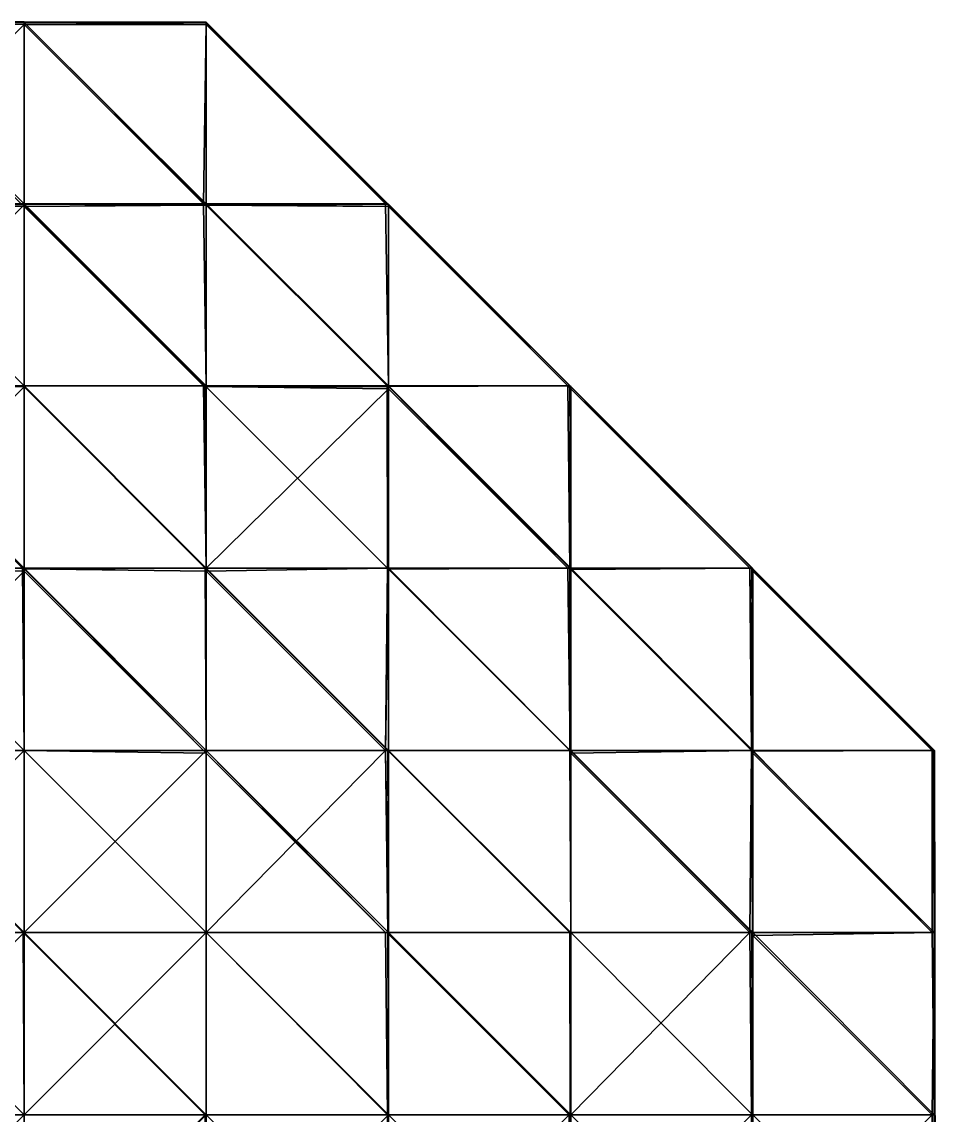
# Model space of a CAD drawing. Header units: metres. Extents: x 34 to 66, y 28 to 66.
# Drawn here: x 53.98 to 64, y 52 to 64 of the extents above; entities that cross this region are included whole.
import ezdxf

# ---------------------------------------------------------------- set-up
doc = ezdxf.new("R2010")
doc.units = ezdxf.units.M

msp = doc.modelspace()

# ---------------------------------------------------------------- linework, layer by layer
at = {"layer": 'vol.nrrd', "color": 0, "linetype": 'CONTINUOUS'}
for points in [[(52, 63.99371, 44), (54, 63.99371, 46), (52, 63.99608, 46)], [(54, 63.99371, 46), (54, 63.99608, 48), (52, 63.99608, 46)], [(52, 63.99608, 46), (54, 63.99608, 48), (52, 63.99608, 48)], [(54, 63.99608, 48), (54, 63.99608, 50), (52, 63.99608, 48)], [(52, 63.99608, 48), (54, 63.99608, 50), (52, 63.99608, 50)], [(54, 63.99608, 50), (54, 63.995514, 52), (52, 63.99608, 50)], [(52, 63.99608, 50), (54, 63.995514, 52), (52, 63.99608, 52)], [(54, 63.995514, 52), (54, 63.992126, 54), (52, 63.99608, 52)], [(52, 63.99608, 52), (54, 63.992126, 54), (52, 63.995514, 54)], [(54, 63.992126, 54), (54, 63.967743, 56), (52, 63.995514, 54)], [(52, 63.995514, 54), (54, 63.967743, 56), (52, 63.989475, 56)], [(54, 63.989475, 44), (52, 63.99371, 44), (52, 63.967743, 42)], [(54, 63.989475, 44), (54, 63.99371, 46), (52, 63.99371, 44)], [(54, 62, 42.010525), (54, 63.989475, 44), (52, 63.967743, 42)], [(54, 63.967743, 56), (52, 62, 57.989475), (52, 63.989475, 56)], [(54, 62, 42.010525), (52, 63.967743, 42), (53.967743, 62, 42)], [(54, 62, 57.967743), (52, 62, 57.989475), (54, 63.967743, 56)], [(54, 63.99371, 46), (56, 63.992126, 48), (54, 63.99608, 48)], [(56, 63.992126, 48), (56, 63.992126, 50), (54, 63.99608, 48)], [(54, 63.99608, 48), (56, 63.992126, 50), (54, 63.99608, 50)], [(56, 63.992126, 50), (56, 63.989475, 52), (54, 63.99608, 50)], [(54, 63.99608, 50), (56, 63.989475, 52), (54, 63.995514, 52)], [(56, 63.989475, 52), (56, 63.967743, 54), (54, 63.995514, 52)], [(54, 63.995514, 52), (56, 63.967743, 54), (54, 63.992126, 54)], [(56, 63.984127, 46), (54, 63.99371, 46), (54, 63.989475, 44)], [(56, 63.984127, 46), (56, 63.992126, 48), (54, 63.99371, 46)], [(54, 63.967743, 56), (54, 63.992126, 54), (56, 63.967743, 54)], [(55.989475, 62, 44), (54, 63.989475, 44), (54, 62, 42.010525)], [(56, 62, 44.015873), (54, 63.989475, 44), (55.989475, 62, 44)], [(56, 62, 44.015873), (56, 63.984127, 46), (54, 63.989475, 44)], [(55.967743, 62, 56), (54, 63.967743, 56), (56, 63.967743, 54)], [(55.967743, 62, 56), (54, 62, 57.967743), (54, 63.967743, 56)], [(55.967743, 62, 56), (56, 63.967743, 54), (56, 62, 55.967743)], [(56, 63.992126, 48), (56, 63.984127, 46), (57.992126, 62, 48)], [(57.992126, 62, 50), (56, 63.992126, 48), (57.992126, 62, 48)], [(56, 63.992126, 50), (56, 63.992126, 48), (57.992126, 62, 50)], [(57.989475, 62, 52), (56, 63.992126, 50), (57.992126, 62, 50)], [(56, 63.989475, 52), (56, 63.992126, 50), (57.989475, 62, 52)], [(57.967743, 62, 54), (56, 63.989475, 52), (57.989475, 62, 52)], [(56, 63.967743, 54), (56, 63.989475, 52), (57.967743, 62, 54)], [(57.984127, 62, 46), (56, 63.984127, 46), (56, 62, 44.015873)], [(57.992126, 62, 48), (56, 63.984127, 46), (57.984127, 62, 46)], [(57.967743, 62, 54), (56, 62, 55.967743), (56, 63.967743, 54)], [(53.967743, 62, 42), (52, 61.984127, 40), (54, 61.994766, 42)], [(52, 62, 57.989475), (54, 62, 57.967743), (54, 61.989475, 58)], [(52, 61.994766, 58), (52, 62, 57.989475), (54, 61.989475, 58)], [(54, 61.994766, 42), (52, 61.984127, 40), (54, 61.967743, 40)], [(54, 61.989475, 58), (52, 60, 59.994766), (52, 61.994766, 58)], [(54, 60, 59.989475), (52, 60, 59.994766), (54, 61.989475, 58)], [(54, 60, 38.032257), (52, 61.984127, 40), (52, 60, 38.015873)], [(54, 61.967743, 40), (52, 61.984127, 40), (54, 60, 38.032257)], [(54, 61.994766, 42), (54, 62, 42.010525), (53.967743, 62, 42)], [(55.989475, 62, 44), (54, 62, 42.010525), (54, 61.994766, 42)], [(55.989475, 62, 44), (54, 61.994766, 42), (56, 61.995514, 44)], [(55.989475, 60, 58), (54, 61.989475, 58), (54, 62, 57.967743)], [(56, 60, 57.99371), (55.989475, 60, 58), (54, 62, 57.967743)], [(56, 60, 57.99371), (54, 62, 57.967743), (55.967743, 62, 56)], [(56, 61.995514, 44), (54, 61.994766, 42), (56, 61.984127, 42)], [(56, 61.984127, 42), (54, 61.994766, 42), (54, 61.967743, 40)], [(55.989475, 60, 58), (54, 60, 59.989475), (54, 61.989475, 58)], [(56, 60, 40.015873), (56, 61.984127, 42), (54, 61.967743, 40)], [(55.967743, 60, 40), (54, 61.967743, 40), (54, 60, 38.032257)], [(56, 60, 40.015873), (54, 61.967743, 40), (55.967743, 60, 40)], [(56, 62, 55.967743), (56, 61.99371, 56), (55.967743, 62, 56)], [(56, 60, 57.99371), (55.967743, 62, 56), (56, 61.99371, 56)], [(56, 61.995514, 44), (56, 62, 44.015873), (55.989475, 62, 44)], [(57.984127, 62, 46), (56, 62, 44.015873), (56, 61.995514, 44)], [(57.984127, 62, 46), (56, 61.995514, 44), (58, 61.99371, 46)], [(57.99371, 60, 56), (56, 61.99371, 56), (56, 62, 55.967743)], [(58, 60, 55.989475), (57.99371, 60, 56), (56, 62, 55.967743)], [(58, 60, 55.989475), (56, 62, 55.967743), (57.967743, 62, 54)], [(58, 61.967743, 44), (56, 61.995514, 44), (56, 61.984127, 42)], [(58, 61.99371, 46), (56, 61.995514, 44), (58, 61.967743, 44)], [(57.99371, 60, 56), (56, 60, 57.99371), (56, 61.99371, 56)], [(57.984127, 60, 42), (56, 61.984127, 42), (56, 60, 40.015873)], [(58, 60, 42.032257), (56, 61.984127, 42), (57.984127, 60, 42)], [(58, 60, 42.032257), (58, 61.967743, 44), (56, 61.984127, 42)], [(58, 61.994766, 52), (58, 61.989475, 54), (57.967743, 62, 54)], [(57.989475, 62, 52), (58, 61.994766, 52), (57.967743, 62, 54)], [(58, 60, 55.989475), (57.967743, 62, 54), (58, 61.989475, 54)], [(57.984127, 62, 46), (58, 61.99371, 46), (57.992126, 62, 48)], [(58, 61.994766, 50), (58, 61.994766, 52), (57.989475, 62, 52)], [(57.992126, 62, 50), (58, 61.994766, 50), (57.989475, 62, 52)], [(58, 61.99371, 46), (58, 61.994766, 48), (57.992126, 62, 48)], [(58, 61.994766, 48), (58, 61.994766, 50), (57.992126, 62, 50)], [(57.992126, 62, 48), (58, 61.994766, 48), (57.992126, 62, 50)], [(58, 61.994766, 48), (58, 61.99371, 46), (59.994766, 60, 48)], [(59.994766, 60, 50), (58, 61.994766, 48), (59.994766, 60, 48)], [(58, 61.994766, 50), (58, 61.994766, 48), (59.994766, 60, 50)], [(59.994766, 60, 52), (58, 61.994766, 50), (59.994766, 60, 50)], [(58, 61.994766, 52), (58, 61.994766, 50), (59.994766, 60, 52)], [(59.989475, 60, 54), (58, 61.994766, 52), (59.994766, 60, 52)], [(58, 61.989475, 54), (58, 61.994766, 52), (59.989475, 60, 54)], [(58, 61.99371, 46), (58, 61.967743, 44), (59.99371, 60, 46)], [(59.994766, 60, 48), (58, 61.99371, 46), (59.99371, 60, 46)], [(59.989475, 60, 54), (58, 60, 55.989475), (58, 61.989475, 54)], [(59.967743, 60, 44), (58, 61.967743, 44), (58, 60, 42.032257)], [(59.99371, 60, 46), (58, 61.967743, 44), (59.967743, 60, 44)], [(52, 59.984127, 38), (54, 58, 38.004486), (52, 60, 38.015873)], [(52, 60, 38.015873), (54, 58, 38.004486), (54, 60, 38.032257)], [(52, 60, 59.994766), (54, 60, 59.989475), (54, 59.989475, 60)], [(52, 59.994766, 60), (52, 60, 59.994766), (54, 59.989475, 60)], [(54, 59.989475, 60), (52, 58, 61.994766), (52, 59.994766, 60)], [(54, 58, 61.989475), (52, 58, 61.994766), (54, 59.989475, 60)], [(53.984127, 58, 38), (52, 59.984127, 38), (52, 58, 36.015873)], [(52, 59.984127, 38), (53.984127, 58, 38), (54, 58, 38.004486)], [(55.967743, 60, 40), (54, 60, 38.032257), (56, 58, 38.010525)], [(54, 60, 38.032257), (54, 58, 38.004486), (56, 58, 38.010525)], [(55.989475, 58, 60), (54, 59.989475, 60), (54, 60, 59.989475)], [(56, 58, 59.995514), (55.989475, 58, 60), (54, 60, 59.989475)], [(56, 58, 59.995514), (54, 60, 59.989475), (55.989475, 60, 58)], [(55.989475, 58, 60), (54, 58, 61.989475), (54, 59.989475, 60)], [(55.967743, 60, 40), (56, 58, 38.010525), (56, 59.989475, 40)], [(56, 59.989475, 40), (56, 60, 40.015873), (55.967743, 60, 40)], [(56, 60, 57.99371), (56, 59.995514, 58), (55.989475, 60, 58)], [(56, 58, 59.995514), (55.989475, 60, 58), (56, 59.995514, 58)], [(56, 59.989475, 40), (57.984127, 60, 42), (56, 60, 40.015873)], [(57.989475, 58, 40), (57.984127, 60, 42), (56, 59.989475, 40)], [(56, 60, 57.99371), (57.99371, 60, 56), (58, 59.995514, 56)], [(56, 60, 57.99371), (58, 59.995514, 56), (56, 59.995514, 58)], [(56, 59.995514, 58), (58, 59.995514, 56), (58, 59.967743, 58)], [(58, 59.967743, 58), (56, 58, 59.995514), (56, 59.995514, 58)], [(57.989475, 58, 40), (56, 59.989475, 40), (56, 58, 38.010525)], [(58, 58, 59.967743), (56, 58, 59.995514), (58, 59.967743, 58)], [(57.989475, 58, 40), (58, 59.992126, 42), (57.984127, 60, 42)], [(58, 59.992126, 42), (58, 60, 42.032257), (57.984127, 60, 42)], [(57.989475, 58, 40), (58, 58, 40.007874), (58, 59.992126, 42)], [(58, 60, 55.989475), (58, 59.995514, 56), (57.99371, 60, 56)], [(58, 59.992126, 42), (59.967743, 60, 44), (58, 60, 42.032257)], [(59.992126, 58, 42), (59.967743, 60, 44), (58, 59.992126, 42)], [(59.995514, 58, 56), (58, 59.995514, 56), (58, 60, 55.989475)], [(60, 58, 55.989475), (59.995514, 58, 56), (58, 60, 55.989475)], [(60, 58, 55.989475), (58, 60, 55.989475), (59.989475, 60, 54)], [(59.967743, 58, 58), (58, 59.995514, 56), (59.995514, 58, 56)], [(58, 59.967743, 58), (58, 59.995514, 56), (59.967743, 58, 58)], [(59.992126, 58, 42), (58, 59.992126, 42), (58, 58, 40.007874)], [(59.967743, 58, 58), (58, 58, 59.967743), (58, 59.967743, 58)], [(59.992126, 58, 42), (60, 59.967743, 44), (59.967743, 60, 44)], [(59.967743, 60, 44), (60, 59.967743, 44), (59.99371, 60, 46)], [(60, 59.994766, 52), (60, 59.989475, 54), (59.989475, 60, 54)], [(59.994766, 60, 52), (60, 59.994766, 52), (59.989475, 60, 54)], [(60, 58, 55.989475), (59.989475, 60, 54), (60, 59.989475, 54)], [(59.992126, 58, 42), (60, 58, 42.032257), (60, 59.967743, 44)], [(60, 59.967743, 44), (60, 59.99371, 46), (59.99371, 60, 46)], [(59.99371, 60, 46), (60, 59.99371, 46), (59.994766, 60, 48)], [(60, 59.99371, 46), (60, 59.994766, 48), (59.994766, 60, 48)], [(60, 59.994766, 48), (60, 59.994766, 50), (59.994766, 60, 50)], [(59.994766, 60, 48), (60, 59.994766, 48), (59.994766, 60, 50)], [(60, 59.994766, 50), (60, 59.994766, 52), (59.994766, 60, 52)], [(59.994766, 60, 50), (60, 59.994766, 50), (59.994766, 60, 52)], [(60, 59.994766, 48), (60, 59.99371, 46), (61.994766, 58, 48)], [(61.994766, 58, 50), (60, 59.994766, 48), (61.994766, 58, 48)], [(60, 59.994766, 50), (60, 59.994766, 48), (61.994766, 58, 50)], [(61.994766, 58, 52), (60, 59.994766, 50), (61.994766, 58, 50)], [(60, 59.994766, 52), (60, 59.994766, 50), (61.994766, 58, 52)], [(61.989475, 58, 54), (60, 59.994766, 52), (61.994766, 58, 52)], [(60, 59.989475, 54), (60, 59.994766, 52), (61.989475, 58, 54)], [(60, 59.99371, 46), (60, 59.967743, 44), (61.99371, 58, 46)], [(61.994766, 58, 48), (60, 59.99371, 46), (61.99371, 58, 46)], [(61.989475, 58, 54), (60, 58, 55.989475), (60, 59.989475, 54)], [(61.967743, 58, 44), (60, 59.967743, 44), (60, 58, 42.032257)], [(61.99371, 58, 46), (60, 59.967743, 44), (61.967743, 58, 44)], [(53.984127, 58, 38), (52, 58, 36.015873), (54, 56, 36.00629)], [(52, 58, 36.015873), (52, 56, 36.004486), (54, 56, 36.00629)], [(52, 58, 61.994766), (54, 58, 61.989475), (54, 57.967743, 62)], [(52, 57.989475, 62), (52, 58, 61.994766), (54, 57.967743, 62)], [(54, 57.967743, 62), (52, 56, 63.989475), (52, 57.989475, 62)], [(54, 56, 63.967743), (52, 56, 63.989475), (54, 57.967743, 62)], [(53.984127, 58, 38), (54, 56, 36.00629), (54, 57.99371, 38)], [(54, 57.99371, 38), (54, 58, 38.004486), (53.984127, 58, 38)], [(54, 57.99371, 38), (56, 57.967743, 38), (56, 58, 38.010525)], [(54, 58, 38.004486), (54, 57.99371, 38), (56, 58, 38.010525)], [(55.967743, 56, 62), (54, 57.967743, 62), (54, 58, 61.989475)], [(56, 56, 61.99371), (55.967743, 56, 62), (54, 58, 61.989475)], [(56, 56, 61.99371), (54, 58, 61.989475), (55.989475, 58, 60)], [(56, 56, 36.032257), (54, 57.99371, 38), (54, 56, 36.00629)], [(56, 57.967743, 38), (54, 57.99371, 38), (56, 56, 36.032257)], [(55.967743, 56, 62), (54, 56, 63.967743), (54, 57.967743, 62)], [(56, 58, 59.995514), (56, 57.99371, 60), (55.989475, 58, 60)], [(56, 56, 61.99371), (55.989475, 58, 60), (56, 57.99371, 60)], [(56, 57.967743, 38), (57.989475, 58, 40), (56, 58, 38.010525)], [(57.967743, 56, 38), (57.989475, 58, 40), (56, 57.967743, 38)], [(57.99371, 56, 60), (56, 57.99371, 60), (56, 58, 59.995514)], [(57.99371, 56, 60), (56, 58, 59.995514), (58, 56, 59.995514)], [(58, 56, 59.995514), (56, 58, 59.995514), (58, 58, 59.967743)], [(57.99371, 56, 60), (56, 56, 61.99371), (56, 57.99371, 60)], [(57.967743, 56, 38), (56, 57.967743, 38), (56, 56, 36.032257)], [(57.967743, 56, 38), (58, 57.989475, 40), (57.989475, 58, 40)], [(57.967743, 56, 38), (58, 56, 38.010525), (58, 57.989475, 40)], [(58, 57.989475, 40), (58, 58, 40.007874), (57.989475, 58, 40)], [(58, 57.989475, 40), (59.992126, 58, 42), (58, 58, 40.007874)], [(59.989475, 56, 40), (59.992126, 58, 42), (58, 57.989475, 40)], [(59.995514, 56, 58), (58, 58, 59.967743), (59.967743, 58, 58)], [(58, 56, 59.995514), (58, 58, 59.967743), (59.995514, 56, 58)], [(59.989475, 56, 40), (58, 57.989475, 40), (58, 56, 38.010525)], [(59.995514, 58, 56), (59.995514, 56, 58), (59.967743, 58, 58)], [(59.989475, 56, 40), (60, 57.984127, 42), (59.992126, 58, 42)], [(59.989475, 56, 40), (60, 56, 40.015873), (60, 57.984127, 42)], [(60, 57.984127, 42), (60, 58, 42.032257), (59.992126, 58, 42)], [(60, 58, 55.989475), (60, 57.99371, 56), (59.995514, 58, 56)], [(60, 57.99371, 56), (59.995514, 56, 58), (59.995514, 58, 56)], [(60, 57.99371, 56), (60, 56, 57.99371), (59.995514, 56, 58)], [(60, 57.984127, 42), (61.967743, 58, 44), (60, 58, 42.032257)], [(60, 57.984127, 42), (61.984127, 56, 42), (61.967743, 58, 44)], [(61.99371, 56, 56), (60, 57.99371, 56), (60, 58, 55.989475)], [(62, 56, 55.967743), (61.99371, 56, 56), (60, 58, 55.989475)], [(62, 56, 55.967743), (60, 58, 55.989475), (61.989475, 58, 54)], [(61.99371, 56, 56), (60, 56, 57.99371), (60, 57.99371, 56)], [(61.984127, 56, 42), (60, 57.984127, 42), (60, 56, 40.015873)], [(61.984127, 56, 42), (61.995514, 56, 44), (61.967743, 58, 44)], [(61.995514, 56, 44), (61.99371, 58, 46), (61.967743, 58, 44)], [(62, 57.989475, 52), (62, 57.967743, 54), (61.989475, 58, 54)], [(61.994766, 58, 52), (62, 57.989475, 52), (61.989475, 58, 54)], [(62, 56, 55.967743), (61.989475, 58, 54), (62, 57.967743, 54)], [(62, 56, 44.015873), (62, 57.984127, 46), (61.99371, 58, 46)], [(62, 56, 44.015873), (61.99371, 58, 46), (61.995514, 56, 44)], [(61.99371, 58, 46), (62, 57.984127, 46), (61.994766, 58, 48)], [(62, 57.984127, 46), (62, 57.992126, 48), (61.994766, 58, 48)], [(62, 57.992126, 48), (62, 57.992126, 50), (61.994766, 58, 50)], [(61.994766, 58, 48), (62, 57.992126, 48), (61.994766, 58, 50)], [(62, 57.992126, 50), (62, 57.989475, 52), (61.994766, 58, 52)], [(61.994766, 58, 50), (62, 57.992126, 50), (61.994766, 58, 52)], [(62, 57.992126, 48), (62, 57.984127, 46), (63.992126, 56, 48)], [(63.992126, 56, 50), (62, 57.992126, 48), (63.992126, 56, 48)], [(62, 57.992126, 50), (62, 57.992126, 48), (63.992126, 56, 50)], [(63.989475, 56, 52), (62, 57.992126, 50), (63.992126, 56, 50)], [(62, 57.989475, 52), (62, 57.992126, 50), (63.989475, 56, 52)], [(63.967743, 56, 54), (62, 57.989475, 52), (63.989475, 56, 52)], [(62, 57.967743, 54), (62, 57.989475, 52), (63.967743, 56, 54)], [(63.984127, 56, 46), (62, 57.984127, 46), (62, 56, 44.015873)], [(63.992126, 56, 48), (62, 57.984127, 46), (63.984127, 56, 46)], [(63.967743, 56, 54), (62, 56, 55.967743), (62, 57.967743, 54)], [(52, 55.989475, 36), (54, 54, 36.00392), (52, 56, 36.004486)], [(52, 56, 36.004486), (54, 54, 36.00392), (54, 56, 36.00629)], [(54, 54, 63.992126), (52, 54, 63.995514), (54, 56, 63.967743)], [(54, 56, 63.967743), (52, 54, 63.995514), (52, 56, 63.989475)], [(53.989475, 54, 36), (52, 55.989475, 36), (52, 54, 34.010525)], [(52, 55.989475, 36), (53.989475, 54, 36), (54, 54, 36.00392)], [(56, 54, 36.00629), (56, 56, 36.032257), (54, 54, 36.00392)], [(56, 56, 36.032257), (54, 56, 36.00629), (54, 54, 36.00392)], [(56, 55.967743, 62), (54, 56, 63.967743), (55.967743, 56, 62)], [(56, 55.967743, 62), (56, 54, 63.967743), (54, 56, 63.967743)], [(56, 54, 63.967743), (54, 54, 63.992126), (54, 56, 63.967743)], [(56, 56, 61.99371), (56, 55.967743, 62), (55.967743, 56, 62)], [(57.967743, 56, 38), (56, 54, 36.00629), (57.99371, 54, 38)], [(56, 56, 36.032257), (56, 54, 36.00629), (57.967743, 56, 38)], [(57.967743, 54, 62), (56, 55.967743, 62), (56, 56, 61.99371)], [(58, 54, 61.989475), (57.967743, 54, 62), (56, 56, 61.99371)], [(58, 54, 61.989475), (56, 56, 61.99371), (57.99371, 56, 60)], [(57.967743, 54, 62), (56, 54, 63.967743), (56, 55.967743, 62)], [(58, 54, 38.004486), (58, 56, 38.010525), (57.967743, 56, 38)], [(57.99371, 54, 38), (58, 54, 38.004486), (57.967743, 56, 38)], [(58, 56, 59.995514), (58, 55.989475, 60), (57.99371, 56, 60)], [(58, 54, 61.989475), (57.99371, 56, 60), (58, 55.989475, 60)], [(59.989475, 56, 40), (58, 56, 38.010525), (60, 54, 38.032257)], [(58, 56, 38.010525), (58, 54, 38.004486), (60, 54, 38.032257)], [(59.989475, 54, 60), (58, 55.989475, 60), (58, 56, 59.995514)], [(60, 54, 59.989475), (59.989475, 54, 60), (58, 56, 59.995514)], [(60, 54, 59.989475), (58, 56, 59.995514), (59.995514, 56, 58)], [(59.989475, 54, 60), (58, 54, 61.989475), (58, 55.989475, 60)], [(59.989475, 56, 40), (60, 54, 38.032257), (60, 55.967743, 40)], [(60, 55.967743, 40), (60, 56, 40.015873), (59.989475, 56, 40)], [(60, 56, 57.99371), (60, 55.989475, 58), (59.995514, 56, 58)], [(60, 54, 59.989475), (59.995514, 56, 58), (60, 55.989475, 58)], [(60, 55.967743, 40), (61.984127, 56, 42), (60, 56, 40.015873)], [(60, 55.967743, 40), (61.967743, 54, 40), (61.984127, 56, 42)], [(61.989475, 54, 58), (60, 55.989475, 58), (60, 56, 57.99371)], [(62, 54, 57.967743), (61.989475, 54, 58), (60, 56, 57.99371)], [(62, 54, 57.967743), (60, 56, 57.99371), (61.99371, 56, 56)], [(61.989475, 54, 58), (60, 54, 59.989475), (60, 55.989475, 58)], [(61.967743, 54, 40), (60, 55.967743, 40), (60, 54, 38.032257)], [(61.967743, 54, 40), (61.994766, 54, 42), (61.984127, 56, 42)], [(61.994766, 54, 42), (61.995514, 56, 44), (61.984127, 56, 42)], [(62, 56, 55.967743), (62, 55.967743, 56), (61.99371, 56, 56)], [(62, 54, 57.967743), (61.99371, 56, 56), (62, 55.967743, 56)], [(62, 54, 42.010525), (61.995514, 56, 44), (61.994766, 54, 42)], [(62, 54, 42.010525), (62, 55.989475, 44), (61.995514, 56, 44)], [(62, 55.989475, 44), (62, 56, 44.015873), (61.995514, 56, 44)], [(62, 55.989475, 44), (63.984127, 56, 46), (62, 56, 44.015873)], [(62, 55.989475, 44), (63.989475, 54, 44), (63.984127, 56, 46)], [(62, 56, 55.967743), (63.967743, 54, 56), (62, 55.967743, 56)], [(62, 56, 55.967743), (63.967743, 56, 54), (63.967743, 54, 56)], [(63.989475, 54, 44), (62, 55.989475, 44), (62, 54, 42.010525)], [(63.967743, 54, 56), (62, 54, 57.967743), (62, 55.967743, 56)], [(63.992126, 54, 54), (63.967743, 56, 54), (63.989475, 56, 52)], [(63.967743, 56, 54), (63.992126, 54, 54), (63.967743, 54, 56)], [(63.989475, 54, 44), (63.99371, 54, 46), (63.984127, 56, 46)], [(63.99371, 54, 46), (63.99608, 54, 48), (63.984127, 56, 46)], [(63.99608, 54, 48), (63.992126, 56, 48), (63.984127, 56, 46)], [(63.995514, 54, 52), (63.989475, 56, 52), (63.992126, 56, 50)], [(63.995514, 54, 52), (63.992126, 54, 54), (63.989475, 56, 52)], [(63.99608, 54, 48), (63.99608, 54, 50), (63.992126, 56, 48)], [(63.99608, 54, 50), (63.992126, 56, 50), (63.992126, 56, 48)], [(63.99608, 54, 50), (63.995514, 54, 52), (63.992126, 56, 50)], [(53.989475, 54, 36), (52, 54, 34.010525), (54, 52, 34.010525)], [(52, 54, 34.010525), (52, 52, 34.007874), (54, 52, 34.010525)], [(54, 52, 63.995514), (52, 52, 63.99608), (54, 54, 63.992126)], [(54, 54, 63.992126), (52, 52, 63.99608), (52, 54, 63.995514)], [(53.989475, 54, 36), (54, 52, 34.010525), (54, 53.989475, 36)], [(54, 53.989475, 36), (54, 54, 36.00392), (53.989475, 54, 36)], [(54, 53.989475, 36), (56, 52, 36.004486), (54, 54, 36.00392)], [(54, 54, 36.00392), (56, 52, 36.004486), (56, 54, 36.00629)], [(56, 52, 63.989475), (54, 52, 63.995514), (56, 54, 63.967743)], [(56, 54, 63.967743), (54, 52, 63.995514), (54, 54, 63.992126)], [(55.989475, 52, 36), (54, 53.989475, 36), (54, 52, 34.010525)], [(54, 53.989475, 36), (55.989475, 52, 36), (56, 52, 36.004486)], [(57.99371, 54, 38), (56, 54, 36.00629), (58, 52, 36.015873)], [(56, 54, 36.00629), (56, 52, 36.004486), (58, 52, 36.015873)], [(57.989475, 52, 62), (56, 54, 63.967743), (57.967743, 54, 62)], [(56, 52, 63.989475), (56, 54, 63.967743), (57.989475, 52, 62)], [(57.967743, 54, 62), (58, 54, 61.989475), (57.989475, 52, 62)], [(58, 54, 61.989475), (58, 52, 61.994766), (57.989475, 52, 62)], [(57.99371, 54, 38), (58, 52, 36.015873), (58, 53.984127, 38)], [(58, 53.984127, 38), (58, 54, 38.004486), (57.99371, 54, 38)], [(58, 53.984127, 38), (60, 52, 38.015873), (58, 54, 38.004486)], [(58, 54, 38.004486), (60, 52, 38.015873), (60, 54, 38.032257)], [(59.994766, 52, 60), (58, 54, 61.989475), (59.989475, 54, 60)], [(58, 52, 61.994766), (58, 54, 61.989475), (59.994766, 52, 60)], [(59.984127, 52, 38), (58, 53.984127, 38), (58, 52, 36.015873)], [(58, 53.984127, 38), (59.984127, 52, 38), (60, 52, 38.015873)], [(59.989475, 54, 60), (60, 54, 59.989475), (59.994766, 52, 60)], [(60, 54, 59.989475), (60, 52, 59.994766), (59.994766, 52, 60)], [(61.967743, 54, 40), (60, 52, 38.015873), (61.984127, 52, 40)], [(60, 54, 38.032257), (60, 52, 38.015873), (61.967743, 54, 40)], [(61.994766, 52, 58), (60, 54, 59.989475), (61.989475, 54, 58)], [(60, 52, 59.994766), (60, 54, 59.989475), (61.994766, 52, 58)], [(61.984127, 52, 40), (61.994766, 54, 42), (61.967743, 54, 40)], [(62, 52, 40.032257), (61.994766, 54, 42), (61.984127, 52, 40)], [(61.989475, 54, 58), (62, 54, 57.967743), (61.994766, 52, 58)], [(62, 52, 40.032257), (62, 53.967743, 42), (61.994766, 54, 42)], [(62, 53.967743, 42), (62, 54, 42.010525), (61.994766, 54, 42)], [(62, 54, 57.967743), (62, 52, 57.989475), (61.994766, 52, 58)], [(62, 53.967743, 42), (63.989475, 54, 44), (62, 54, 42.010525)], [(62, 53.967743, 42), (63.967743, 52, 42), (63.989475, 54, 44)], [(63.989475, 52, 56), (62, 54, 57.967743), (63.967743, 54, 56)], [(62, 52, 57.989475), (62, 54, 57.967743), (63.989475, 52, 56)], [(63.967743, 52, 42), (62, 53.967743, 42), (62, 52, 40.032257)], [(63.967743, 52, 42), (63.99371, 52, 44), (63.989475, 54, 44)], [(63.989475, 52, 56), (63.967743, 54, 56), (63.992126, 54, 54)], [(63.99371, 52, 44), (63.99608, 52, 46), (63.989475, 54, 44)], [(63.99608, 52, 46), (63.99371, 54, 46), (63.989475, 54, 44)], [(63.995514, 52, 54), (63.989475, 52, 56), (63.992126, 54, 54)], [(63.995514, 52, 54), (63.992126, 54, 54), (63.995514, 54, 52)], [(63.99608, 52, 46), (63.99608, 52, 48), (63.99371, 54, 46)], [(63.99608, 52, 48), (63.99608, 54, 48), (63.99371, 54, 46)], [(63.99608, 52, 52), (63.995514, 54, 52), (63.99608, 54, 50)], [(63.99608, 52, 52), (63.995514, 52, 54), (63.995514, 54, 52)], [(63.99608, 52, 48), (63.99608, 52, 50), (63.99608, 54, 48)], [(63.99608, 52, 50), (63.99608, 54, 50), (63.99608, 54, 48)], [(63.99608, 52, 50), (63.99608, 52, 52), (63.99608, 54, 50)], [(54, 50, 34.007874), (54, 52, 34.010525), (52, 50, 34.007874)], [(54, 52, 34.010525), (52, 52, 34.007874), (52, 50, 34.007874)], [(54, 50, 63.99608), (52, 50, 63.99608), (54, 52, 63.995514)], [(54, 52, 63.995514), (52, 50, 63.99608), (52, 52, 63.99608)], [(55.989475, 52, 36), (54, 50, 34.007874), (55.992126, 50, 36)], [(54, 52, 34.010525), (54, 50, 34.007874), (55.989475, 52, 36)], [(56, 50, 63.992126), (54, 50, 63.99608), (56, 52, 63.989475)], [(56, 52, 63.989475), (54, 50, 63.99608), (54, 52, 63.995514)], [(56, 50, 36.00392), (56, 52, 36.004486), (55.989475, 52, 36)], [(55.992126, 50, 36), (56, 50, 36.00392), (55.989475, 52, 36)], [(58, 50, 36.015873), (58, 52, 36.015873), (56, 50, 36.00392)], [(58, 52, 36.015873), (56, 52, 36.004486), (56, 50, 36.00392)], [(57.992126, 50, 62), (56, 52, 63.989475), (57.989475, 52, 62)], [(56, 50, 63.992126), (56, 52, 63.989475), (57.992126, 50, 62)], [(57.989475, 52, 62), (58, 52, 61.994766), (57.992126, 50, 62)], [(58, 52, 61.994766), (58, 50, 61.994766), (57.992126, 50, 62)], [(59.984127, 52, 38), (58, 50, 36.015873), (59.984127, 50, 38)], [(58, 52, 36.015873), (58, 50, 36.015873), (59.984127, 52, 38)], [(59.994766, 50, 60), (58, 52, 61.994766), (59.994766, 52, 60)], [(58, 50, 61.994766), (58, 52, 61.994766), (59.994766, 50, 60)], [(60, 50, 38.015873), (60, 52, 38.015873), (59.984127, 52, 38)], [(59.984127, 50, 38), (60, 50, 38.015873), (59.984127, 52, 38)], [(60, 52, 59.994766), (60, 50, 59.994766), (59.994766, 50, 60)], [(59.994766, 52, 60), (60, 52, 59.994766), (59.994766, 50, 60)], [(61.984127, 52, 40), (60, 50, 38.015873), (61.984127, 50, 40)], [(60, 52, 38.015873), (60, 50, 38.015873), (61.984127, 52, 40)], [(61.994766, 50, 58), (60, 52, 59.994766), (61.994766, 52, 58)], [(60, 50, 59.994766), (60, 52, 59.994766), (61.994766, 50, 58)], [(62, 50, 40.015873), (62, 52, 40.032257), (61.984127, 52, 40)], [(61.984127, 50, 40), (62, 50, 40.015873), (61.984127, 52, 40)], [(62, 52, 57.989475), (62, 50, 57.992126), (61.994766, 50, 58)], [(61.994766, 52, 58), (62, 52, 57.989475), (61.994766, 50, 58)], [(63.967743, 52, 42), (62, 50, 40.015873), (63.984127, 50, 42)], [(62, 52, 40.032257), (62, 50, 40.015873), (63.967743, 52, 42)], [(63.992126, 50, 56), (62, 52, 57.989475), (63.989475, 52, 56)], [(62, 50, 57.992126), (62, 52, 57.989475), (63.992126, 50, 56)], [(63.984127, 50, 42), (63.994766, 50, 44), (63.967743, 52, 42)], [(63.994766, 50, 44), (63.99371, 52, 44), (63.967743, 52, 42)], [(63.992126, 50, 56), (63.989475, 52, 56), (63.995514, 52, 54)], [(63.99608, 50, 54), (63.992126, 50, 56), (63.995514, 52, 54)], [(63.994766, 50, 44), (63.99608, 50, 46), (63.99371, 52, 44)], [(63.99608, 50, 46), (63.99608, 52, 46), (63.99371, 52, 44)], [(63.99608, 50, 54), (63.995514, 52, 54), (63.99608, 52, 52)], [(64, 50, 46.015873), (64, 51.984127, 48), (63.99608, 52, 48)], [(64, 50, 46.015873), (63.99608, 52, 48), (63.99608, 50, 46)], [(63.99608, 50, 46), (63.99608, 52, 48), (63.99608, 52, 46)], [(64, 51.984127, 48), (64, 51.992126, 50), (63.99608, 52, 50)], [(63.99608, 52, 48), (64, 51.984127, 48), (63.99608, 52, 50)], [(64, 51.992126, 50), (63.99608, 50, 52), (63.99608, 52, 50)], [(63.99608, 52, 50), (63.99608, 50, 52), (63.99608, 52, 52)], [(63.99608, 50, 52), (63.99608, 50, 54), (63.99608, 52, 52)]]:
    msp.add_3dface(points, dxfattribs=at)

doc.saveas('drawing.dxf')
